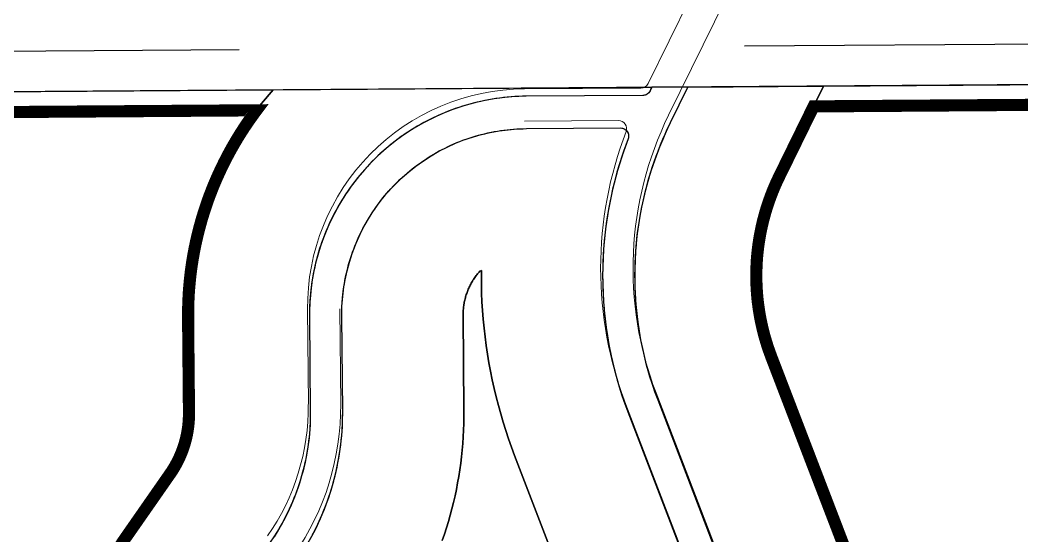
# Model space of a CAD drawing. Header units: inches. Extents: x 14633 to 228805, y -943 to 210487.
# Drawn here: x 217568.5 to 217816.3, y 207030.9 to 207158.5 of the extents above; entities that cross this region are included whole.
import ezdxf

# ---------------------------------------------------------------- set-up
doc = ezdxf.new("R2010")
doc.units = ezdxf.units.IN
doc.header["$LTSCALE"] = 10
doc.header["$MEASUREMENT"] = 0
doc.linetypes.add('CENTER', pattern=[2, 1.25, -0.25, 0.25, -0.25])
for name, color, linetype in [('1河流-岸线', 4, 'Continuous'), ('1道路中线', 7, 'CENTER'), ('1道路红线', 7, 'Continuous'), ('B-E1', 151, 'Continuous'), ('B-G12', 102, 'Continuous'), ('B-R21', 51, 'Continuous'), ('bo', 1, 'Continuous'), ('Error_Layer', 7, 'Continuous')]:
    doc.layers.add(name, color=color, linetype=linetype)

msp = doc.modelspace()

# ---------------------------------------------------------------- linework, layer by layer
at = {"layer": '1河流-岸线', "color": 8, "lineweight": 5}
for p, q in [((217723.82, 207142.75), (217752.39, 207201.01)), ((217759.58, 207197.49), (217728.89, 207134.92)), ((217722.04, 207141.63), (217693.23, 207141.43)), ((217716.52, 207133.59), (217693.29, 207133.43)), ((217639.61, 207086.94), (217639.82, 207063.45)), ((217647.82, 207063.52), (217647.61, 207087.02)), ((217725.81, 207066.26), (217744.66, 207017.09)), ((217718.34, 207063.39), (217737.19, 207014.23))]:
    msp.add_line(p, q, dxfattribs=at)
for centre, radius, start, end in [((217722.02, 207143.63), 2, 270.4016, 333.8747), ((217693.61, 207087.43), 54, 90.4016, 180.5158), ((217806.1, 207097.05), 86, 153.8747, 200.9823), ((217716.53, 207131.59), 2, 338.9134, 90.4016), ((217806.1, 207097.05), 94, 158.9134, 200.9823), ((217583.82, 207062.94), 56, 325.1059, 0.5158), ((217583.82, 207062.94), 64, 325.1059, 0.5158)]:
    msp.add_arc(centre, radius, start, end, dxfattribs=at)
at = {"layer": '1道路中线', "color": 8, "ltscale": 50}
msp.add_lwpolyline([(218372.67, 207156.38), (217372.7, 207149.36), (217133.71, 207147.68), (216842.32, 207145.63), (216472.71, 207143.04)], dxfattribs=at)
at = {"layer": '1道路红线', "color": 8}
msp.add_line((218101.1, 207144.47), (217412.74, 207139.64), dxfattribs=at)
at = {"layer": 'B-E1', "color": 8}
for points in [[(217745.15, 207015.27), (217726.29, 207064.44, -0.20849), (217729.38, 207133.1), (217733.69, 207141.89), (217724.74, 207141.83), (217724.31, 207140.93, -0.284259), (217722.52, 207139.81), (217693.72, 207139.61, 0.414798), (217640.1, 207085.13), (217640.31, 207061.63, -0.155746), (217630.24, 207029.09)], [(217636.8, 207024.51, 0.155746), (217648.31, 207061.7), (217648.1, 207085.2, -0.414798), (217693.77, 207131.61), (217717, 207131.77, -0.528849), (217718.88, 207129.05, 0.18565), (217718.82, 207061.57), (217737.68, 207012.41, 0.042572)]]:
    msp.add_lwpolyline(points, format="xyb", dxfattribs=at)
at = {"layer": 'B-G12', "color": 8}
for points in [[(218091.39, 207139.4), (217764.75, 207137.11), (217767.21, 207142.13), (218101.1, 207144.47)], [(217594.85, 207030.78), (217605.63, 207046.25), (217605.99, 207046.78), (217606.24, 207047.16), (217606.48, 207047.54), (217606.71, 207047.93), (217606.94, 207048.33), (217607.16, 207048.72), (217607.37, 207049.12), (217607.58, 207049.53), (217607.78, 207049.94), (217607.97, 207050.35), (217608.15, 207050.76), (217608.33, 207051.18), (217608.5, 207051.6), (217608.66, 207052.02), (217608.82, 207052.45), (217608.97, 207052.88), (217609.11, 207053.31), (217609.24, 207053.75), (217609.36, 207054.18), (217609.48, 207054.62), (217609.59, 207055.06), (217609.69, 207055.5), (217609.79, 207055.95), (217609.87, 207056.39), (217609.95, 207056.84), (217610.02, 207057.29), (217610.09, 207057.74), (217610.14, 207058.19), (217610.19, 207058.64), (217610.23, 207059.09), (217610.26, 207059.54), (217610.28, 207060), (217610.3, 207060.45), (217610.31, 207060.9), (217610.31, 207061.36), (217610.09, 207084.85), (217610.12, 207087.68), (217610.17, 207089.14), (217610.24, 207090.61), (217610.34, 207092.07), (217610.47, 207093.53), (217610.62, 207094.99), (217610.79, 207096.44), (217610.99, 207097.89), (217611.22, 207099.34), (217611.47, 207100.79), (217611.75, 207102.23), (217612.05, 207103.66), (217612.38, 207105.09), (217612.73, 207106.51), (217613.11, 207107.93), (217613.51, 207109.34), (217613.94, 207110.74), (217614.39, 207112.14), (217614.86, 207113.52), (217615.36, 207114.9), (217615.89, 207116.27), (217616.43, 207117.63), (217617, 207118.98), (217617.6, 207120.32), (217618.22, 207121.65), (217618.86, 207122.97), (217619.52, 207124.28), (217620.21, 207125.57), (217620.92, 207126.86), (217621.65, 207128.13), (217622.4, 207129.39), (217623.17, 207130.63), (217623.97, 207131.86), (217624.79, 207133.08), (217625.63, 207134.28), (217626.49, 207135.47), (217626.99, 207136.14), (217627.37, 207136.64), (217628.27, 207137.8), (217629.19, 207138.94), (217630.13, 207140.06), (217631.09, 207141.17), (217724.51, 207141.83), (217724.5, 207141.62), (217724.47, 207141.41), (217724.41, 207141.21), (217724.34, 207141.01), (217724.25, 207140.83), (217724.13, 207140.65), (217724, 207140.49), (217723.86, 207140.34), (217723.69, 207140.2), (217723.52, 207140.09), (217723.33, 207139.99), (217723.14, 207139.92), (217722.94, 207139.86), (217722.73, 207139.83), (217722.52, 207139.81), (217693.71, 207139.61), (217692.77, 207139.6), (217691.83, 207139.56), (217690.89, 207139.52), (217689.95, 207139.45), (217689.01, 207139.37), (217688.07, 207139.28), (217687.13, 207139.16), (217686.2, 207139.03), (217685.27, 207138.89), (217684.34, 207138.72), (217683.42, 207138.55), (217682.49, 207138.35), (217681.58, 207138.14), (217680.66, 207137.92), (217679.75, 207137.67), (217678.84, 207137.41), (217677.94, 207137.14), (217677.04, 207136.85), (217676.15, 207136.55), (217675.27, 207136.22), (217674.39, 207135.89), (217673.51, 207135.54), (217672.64, 207135.17), (217671.78, 207134.79), (217670.93, 207134.39), (217670.08, 207133.98), (217669.24, 207133.55), (217668.41, 207133.11), (217667.58, 207132.66), (217666.76, 207132.19), (217665.96, 207131.7), (217665.16, 207131.2), (217664.36, 207130.69), (217663.58, 207130.17), (217662.81, 207129.63), (217662.05, 207129.08), (217661.29, 207128.51), (217660.55, 207127.93), (217659.81, 207127.34), (217659.09, 207126.73), (217658.38, 207126.12), (217657.68, 207125.49), (217656.99, 207124.85), (217656.31, 207124.19), (217655.64, 207123.53), (217654.98, 207122.85), (217654.34, 207122.16), (217653.71, 207121.46), (217653.09, 207120.75), (217652.48, 207120.03), (217651.89, 207119.3), (217651.31, 207118.56), (217650.74, 207117.81), (217650.18, 207117.05), (217649.64, 207116.27), (217649.11, 207115.49), (217648.6, 207114.7), (217648.1, 207113.91), (217647.61, 207113.1), (217647.14, 207112.28), (217646.68, 207111.46), (217646.24, 207110.63), (217645.81, 207109.79), (217645.39, 207108.94), (217644.99, 207108.09), (217644.61, 207107.23), (217644.24, 207106.36), (217643.88, 207105.49), (217643.54, 207104.61), (217643.22, 207103.72), (217642.91, 207102.83), (217642.62, 207101.94), (217642.34, 207101.04), (217642.08, 207100.13), (217641.83, 207099.22), (217641.61, 207098.31), (217641.39, 207097.39), (217641.19, 207096.47), (217641.01, 207095.54), (217640.85, 207094.62), (217640.7, 207093.68), (217640.57, 207092.75), (217640.45, 207091.82), (217640.35, 207090.88), (217640.27, 207089.94), (217640.2, 207089), (217640.15, 207088.06), (217640.11, 207087.12), (217640.09, 207086.18), (217640.09, 207085.13), (217640.31, 207061.63), (217640.3, 207060.25), (217640.28, 207059.27), (217640.24, 207058.3), (217640.18, 207057.32), (217640.1, 207056.35), (217640.01, 207055.37), (217639.9, 207054.4), (217639.78, 207053.43), (217639.63, 207052.47), (217639.48, 207051.5), (217639.3, 207050.54), (217639.11, 207049.58), (217638.9, 207048.63), (217638.67, 207047.68), (217638.43, 207046.73), (217638.17, 207045.79), (217637.89, 207044.85), (217637.6, 207043.92), (217637.29, 207042.99), (217636.97, 207042.07), (217636.63, 207041.15), (217636.27, 207040.24), (217635.9, 207039.34), (217635.51, 207038.44), (217635.1, 207037.55), (217634.69, 207036.67), (217634.25, 207035.79), (217633.8, 207034.92), (217633.34, 207034.07), (217632.86, 207033.21), (217632.36, 207032.37), (217631.85, 207031.54), (217631.33, 207030.71)], [(217745.15, 207015.27), (217726.29, 207064.44), (217725.71, 207066), (217725.21, 207067.41), (217724.74, 207068.84), (217724.29, 207070.27), (217723.87, 207071.71), (217723.47, 207073.16), (217723.1, 207074.61), (217722.75, 207076.07), (217722.43, 207077.54), (217722.13, 207079.01), (217721.86, 207080.49), (217721.62, 207081.97), (217721.4, 207083.45), (217721.21, 207084.94), (217721.04, 207086.43), (217720.9, 207087.93), (217720.78, 207089.42), (217720.7, 207090.92), (217720.63, 207092.42), (217720.6, 207093.92), (217720.59, 207095.42), (217720.6, 207096.92), (217720.65, 207098.42), (217720.72, 207099.92), (217720.81, 207101.42), (217720.93, 207102.92), (217721.08, 207104.41), (217721.25, 207105.9), (217721.45, 207107.39), (217721.68, 207108.87), (217721.93, 207110.35), (217722.2, 207111.83), (217722.51, 207113.3), (217722.83, 207114.76), (217723.19, 207116.22), (217723.57, 207117.68), (217723.97, 207119.12), (217724.4, 207120.56), (217724.85, 207121.99), (217725.33, 207123.41), (217725.84, 207124.83), (217726.37, 207126.23), (217726.92, 207127.63), (217727.5, 207129.01), (217728.1, 207130.39), (217728.72, 207131.75), (217729.37, 207133.1), (217733.68, 207141.89), (217767.21, 207142.13), (217764.75, 207137.11), (217756.31, 207119.89), (217755.89, 207119.01), (217755.48, 207118.13), (217755.09, 207117.23), (217754.71, 207116.33), (217754.35, 207115.42), (217754.01, 207114.5), (217753.68, 207113.58), (217753.37, 207112.66), (217753.07, 207111.73), (217752.79, 207110.79), (217752.53, 207109.85), (217752.28, 207108.9), (217752.05, 207107.95), (217751.84, 207107), (217751.64, 207106.04), (217751.46, 207105.08), (217751.3, 207104.12), (217751.15, 207103.15), (217751.02, 207102.18), (217750.91, 207101.21), (217750.81, 207100.24), (217750.73, 207099.26), (217750.67, 207098.29), (217750.63, 207097.31), (217750.6, 207096.34), (217750.59, 207095.36), (217750.59, 207094.38), (217750.62, 207093.4), (217750.66, 207092.43), (217750.72, 207091.45), (217750.79, 207090.48), (217750.88, 207089.5), (217750.99, 207088.53), (217751.12, 207087.56), (217751.26, 207086.6), (217751.42, 207085.63), (217751.59, 207084.67), (217751.79, 207083.71), (217752, 207082.76), (217752.22, 207081.81), (217752.46, 207080.86), (217752.72, 207079.92), (217753, 207078.98), (217753.29, 207078.05), (217753.6, 207077.12), (217753.92, 207076.2), (217754.3, 207075.18), (217773.16, 207026.02)], [(217412.74, 207139.64), (217631.09, 207141.17), (217630.13, 207140.06), (217629.19, 207138.94), (217628.27, 207137.8), (217627.37, 207136.64), (217626.99, 207136.14), (217421.92, 207134.7)], [(217640.34, 207030.2), (217640.87, 207031.18), (217641.39, 207032.17), (217641.88, 207033.17), (217642.36, 207034.18), (217642.82, 207035.2), (217643.27, 207036.23), (217643.69, 207037.26), (217644.1, 207038.3), (217644.49, 207039.35), (217644.86, 207040.4), (217645.21, 207041.46), (217645.55, 207042.53), (217645.86, 207043.6), (217646.16, 207044.67), (217646.44, 207045.76), (217646.69, 207046.84), (217646.93, 207047.93), (217647.15, 207049.03), (217647.36, 207050.13), (217647.54, 207051.23), (217647.7, 207052.33), (217647.85, 207053.44), (217647.97, 207054.55), (217648.07, 207055.66), (217648.16, 207056.78), (217648.23, 207057.89), (217648.27, 207059.01), (217648.3, 207060.13), (217648.31, 207061.7), (217648.09, 207085.2), (217648.09, 207086.09), (217648.11, 207086.89), (217648.14, 207087.7), (217648.18, 207088.5), (217648.24, 207089.3), (217648.31, 207090.1), (217648.4, 207090.9), (217648.5, 207091.69), (217648.61, 207092.49), (217648.74, 207093.28), (217648.88, 207094.07), (217649.03, 207094.86), (217649.2, 207095.65), (217649.38, 207096.43), (217649.58, 207097.21), (217649.79, 207097.98), (217650.01, 207098.75), (217650.24, 207099.52), (217650.49, 207100.28), (217650.76, 207101.04), (217651.03, 207101.8), (217651.32, 207102.54), (217651.62, 207103.29), (217651.94, 207104.03), (217652.27, 207104.76), (217652.61, 207105.49), (217652.96, 207106.21), (217653.33, 207106.92), (217653.7, 207107.63), (217654.09, 207108.33), (217654.5, 207109.03), (217654.91, 207109.71), (217655.34, 207110.39), (217655.78, 207111.07), (217656.23, 207111.73), (217656.69, 207112.39), (217657.16, 207113.04), (217657.65, 207113.68), (217658.14, 207114.31), (217658.65, 207114.93), (217659.16, 207115.55), (217659.69, 207116.15), (217660.23, 207116.75), (217660.78, 207117.33), (217661.34, 207117.91), (217661.91, 207118.48), (217662.48, 207119.03), (217663.07, 207119.58), (217663.67, 207120.12), (217664.28, 207120.64), (217664.89, 207121.16), (217665.52, 207121.66), (217666.15, 207122.15), (217666.79, 207122.64), (217667.44, 207123.11), (217668.1, 207123.57), (217668.77, 207124.01), (217669.44, 207124.45), (217670.12, 207124.87), (217670.81, 207125.29), (217671.51, 207125.69), (217672.21, 207126.08), (217672.92, 207126.45), (217673.64, 207126.81), (217674.36, 207127.16), (217675.09, 207127.5), (217675.82, 207127.83), (217676.56, 207128.14), (217677.31, 207128.44), (217678.06, 207128.73), (217678.81, 207129), (217679.57, 207129.26), (217680.33, 207129.51), (217681.1, 207129.74), (217681.87, 207129.96), (217682.65, 207130.17), (217683.43, 207130.36), (217684.21, 207130.54), (217685, 207130.7), (217685.79, 207130.86), (217686.58, 207130.99), (217687.37, 207131.12), (217688.17, 207131.23), (217688.96, 207131.33), (217689.76, 207131.41), (217690.56, 207131.48), (217691.36, 207131.53), (217692.16, 207131.57), (217692.97, 207131.6), (217693.77, 207131.61), (217717, 207131.77), (217717.33, 207131.75), (217717.54, 207131.71), (217717.74, 207131.64), (217717.93, 207131.55), (217718.11, 207131.45), (217718.28, 207131.33), (217718.43, 207131.19), (217718.57, 207131.03), (217718.69, 207130.86), (217718.8, 207130.68), (217718.88, 207130.49), (217718.95, 207130.29), (217718.99, 207130.08), (217719.01, 207129.88), (217719.01, 207129.67), (217718.99, 207129.46), (217718.95, 207129.25), (217718.88, 207129.05), (217718.3, 207127.52), (217717.75, 207125.97), (217717.23, 207124.42), (217716.74, 207122.85), (217716.27, 207121.28), (217715.83, 207119.7), (217715.41, 207118.11), (217715.03, 207116.52), (217714.67, 207114.92), (217714.34, 207113.31), (217714.04, 207111.7), (217713.77, 207110.08), (217713.52, 207108.46), (217713.31, 207106.83), (217713.12, 207105.2), (217712.96, 207103.57), (217712.83, 207101.93), (217712.72, 207100.3), (217712.65, 207098.66), (217712.6, 207097.02), (217712.59, 207095.38), (217712.6, 207093.74), (217712.64, 207092.1), (217712.71, 207090.46), (217712.81, 207088.82), (217712.93, 207087.18), (217713.09, 207085.55), (217713.27, 207083.92), (217713.48, 207082.29), (217713.72, 207080.67), (217713.99, 207079.05), (217714.29, 207077.44), (217714.61, 207075.83), (217714.97, 207074.23), (217715.35, 207072.63), (217715.75, 207071.04), (217716.19, 207069.46), (217716.65, 207067.89), (217717.14, 207066.32), (217717.66, 207064.77), (217718.21, 207063.22), (217718.82, 207061.58), (217737.68, 207012.41)], [(217702.75, 207019.7), (217690.81, 207050.83), (217690.05, 207052.86), (217689.33, 207054.9), (217688.65, 207056.95), (217688, 207059.02), (217687.38, 207061.09), (217686.8, 207063.18), (217686.26, 207065.27), (217685.76, 207067.38), (217685.29, 207069.49), (217684.86, 207071.61), (217684.46, 207073.74), (217684.11, 207075.88), (217683.79, 207078.02), (217683.51, 207080.16), (217683.26, 207082.31), (217683.06, 207084.47), (217682.89, 207086.62), (217682.76, 207088.78), (217682.66, 207090.95), (217682.61, 207093.11), (217682.6, 207096.54), (217682.22, 207096.33), (217682.03, 207096.13), (217681.85, 207095.91), (217681.67, 207095.7), (217681.5, 207095.48), (217681.33, 207095.26), (217681.16, 207095.03), (217681, 207094.81), (217680.84, 207094.58), (217680.68, 207094.34), (217680.53, 207094.11), (217680.39, 207093.87), (217680.25, 207093.63), (217680.11, 207093.39), (217679.97, 207093.14), (217679.84, 207092.89), (217679.72, 207092.65), (217679.6, 207092.39), (217679.48, 207092.14), (217679.37, 207091.88), (217679.26, 207091.63), (217679.16, 207091.37), (217679.06, 207091.1), (217678.97, 207090.84), (217678.88, 207090.58), (217678.8, 207090.31), (217678.72, 207090.04), (217678.64, 207089.77), (217678.57, 207089.5), (217678.51, 207089.23), (217678.45, 207088.96), (217678.39, 207088.69), (217678.34, 207088.41), (217678.29, 207088.14), (217678.25, 207087.86), (217678.21, 207087.58), (217678.18, 207087.31), (217678.15, 207087.03), (217678.13, 207086.75), (217678.11, 207086.47), (217678.1, 207086.19), (217678.09, 207085.91), (217678.09, 207085.47), (217678.3, 207061.97), (217678.3, 207060.33), (217678.28, 207058.69), (217678.22, 207057.05), (217678.13, 207055.41), (217678.02, 207053.78), (217677.88, 207052.14), (217677.71, 207050.51), (217677.51, 207048.88), (217677.28, 207047.26), (217677.02, 207045.64), (217676.74, 207044.02), (217676.43, 207042.41), (217676.09, 207040.8), (217675.72, 207039.21), (217675.32, 207037.61), (217674.9, 207036.03), (217674.44, 207034.45), (217673.97, 207032.88), (217673.46, 207031.32), (217672.93, 207029.77)], [(217672.93, 207029.77), (217673.46, 207031.32), (217673.97, 207032.88), (217674.44, 207034.45), (217674.9, 207036.03), (217675.32, 207037.61), (217675.72, 207039.21), (217676.09, 207040.8), (217676.43, 207042.41), (217676.74, 207044.02), (217677.02, 207045.64), (217677.28, 207047.26), (217677.51, 207048.88), (217677.71, 207050.51), (217677.88, 207052.14), (217678.02, 207053.78), (217678.13, 207055.41), (217678.22, 207057.05), (217678.28, 207058.69), (217678.3, 207060.33), (217678.3, 207061.97), (217678.09, 207085.47), (217678.09, 207085.91), (217678.1, 207086.19), (217678.11, 207086.47), (217678.13, 207086.75), (217678.15, 207087.03), (217678.18, 207087.31), (217678.21, 207087.58), (217678.25, 207087.86), (217678.29, 207088.14), (217678.34, 207088.41), (217678.39, 207088.69), (217678.45, 207088.96), (217678.51, 207089.23), (217678.57, 207089.5), (217678.64, 207089.77), (217678.72, 207090.04), (217678.8, 207090.31), (217678.88, 207090.58), (217678.97, 207090.84), (217679.06, 207091.1), (217679.16, 207091.37), (217679.26, 207091.63), (217679.37, 207091.88), (217679.48, 207092.14), (217679.6, 207092.39), (217679.72, 207092.65), (217679.84, 207092.89), (217679.97, 207093.14), (217680.11, 207093.39), (217680.25, 207093.63), (217680.39, 207093.87), (217680.53, 207094.11), (217680.68, 207094.34), (217680.84, 207094.58), (217681, 207094.81), (217681.16, 207095.03), (217681.33, 207095.26), (217681.5, 207095.48), (217681.67, 207095.7), (217681.85, 207095.91), (217682.03, 207096.13), (217682.22, 207096.33), (217682.6, 207096.54), (217682.61, 207093.11), (217682.66, 207090.95), (217682.76, 207088.78), (217682.89, 207086.62), (217683.06, 207084.47), (217683.26, 207082.31), (217683.51, 207080.16), (217683.79, 207078.02), (217684.11, 207075.88), (217684.46, 207073.74), (217684.86, 207071.61), (217685.29, 207069.49), (217685.76, 207067.38), (217686.26, 207065.27), (217686.8, 207063.18), (217687.38, 207061.09), (217688, 207059.02), (217688.65, 207056.95), (217689.33, 207054.9), (217690.05, 207052.86), (217690.81, 207050.83), (217702.75, 207019.7)]]:
    msp.add_lwpolyline(points, dxfattribs=at)
at = {"layer": 'B-R21', "color": 8}
for points in [[(217773.16, 207026.02), (217754.3, 207075.18), (217753.92, 207076.2), (217753.6, 207077.12), (217753.29, 207078.05), (217753, 207078.98), (217752.72, 207079.92), (217752.46, 207080.86), (217752.22, 207081.81), (217752, 207082.76), (217751.79, 207083.71), (217751.59, 207084.67), (217751.42, 207085.63), (217751.26, 207086.6), (217751.12, 207087.56), (217750.99, 207088.53), (217750.88, 207089.5), (217750.79, 207090.48), (217750.72, 207091.45), (217750.66, 207092.43), (217750.62, 207093.4), (217750.59, 207094.38), (217750.59, 207095.36), (217750.6, 207096.34), (217750.63, 207097.31), (217750.67, 207098.29), (217750.73, 207099.26), (217750.81, 207100.24), (217750.91, 207101.21), (217751.02, 207102.18), (217751.15, 207103.15), (217751.3, 207104.12), (217751.46, 207105.08), (217751.64, 207106.04), (217751.84, 207107), (217752.05, 207107.95), (217752.28, 207108.9), (217752.53, 207109.85), (217752.79, 207110.79), (217753.07, 207111.73), (217753.37, 207112.66), (217753.68, 207113.58), (217754.01, 207114.5), (217754.35, 207115.42), (217754.71, 207116.33), (217755.09, 207117.23), (217755.48, 207118.13), (217755.89, 207119.01), (217756.31, 207119.89), (217764.75, 207137.11), (218091.39, 207139.4)], [(217421.92, 207134.7), (217626.99, 207136.14), (217626.49, 207135.47), (217625.63, 207134.28), (217624.79, 207133.08), (217623.97, 207131.86), (217623.17, 207130.63), (217622.4, 207129.39), (217621.65, 207128.13), (217620.92, 207126.86), (217620.21, 207125.57), (217619.52, 207124.28), (217618.86, 207122.97), (217618.22, 207121.65), (217617.6, 207120.32), (217617, 207118.98), (217616.43, 207117.63), (217615.89, 207116.27), (217615.36, 207114.9), (217614.86, 207113.52), (217614.39, 207112.14), (217613.94, 207110.74), (217613.51, 207109.34), (217613.11, 207107.93), (217612.73, 207106.51), (217612.38, 207105.09), (217612.05, 207103.66), (217611.75, 207102.23), (217611.47, 207100.79), (217611.22, 207099.34), (217610.99, 207097.89), (217610.79, 207096.44), (217610.62, 207094.99), (217610.47, 207093.53), (217610.34, 207092.07), (217610.24, 207090.61), (217610.17, 207089.14), (217610.12, 207087.68), (217610.09, 207084.85), (217610.31, 207061.36), (217610.31, 207060.9), (217610.3, 207060.45), (217610.28, 207060), (217610.26, 207059.54), (217610.23, 207059.09), (217610.19, 207058.64), (217610.14, 207058.19), (217610.09, 207057.74), (217610.02, 207057.29), (217609.95, 207056.84), (217609.87, 207056.39), (217609.79, 207055.95), (217609.69, 207055.5), (217609.59, 207055.06), (217609.48, 207054.62), (217609.36, 207054.18), (217609.24, 207053.75), (217609.11, 207053.31), (217608.97, 207052.88), (217608.82, 207052.45), (217608.66, 207052.02), (217608.5, 207051.6), (217608.33, 207051.18), (217608.15, 207050.76), (217607.97, 207050.35), (217607.78, 207049.94), (217607.58, 207049.53), (217607.37, 207049.12), (217607.16, 207048.72), (217606.94, 207048.33), (217606.71, 207047.93), (217606.48, 207047.54), (217606.24, 207047.16), (217605.99, 207046.78), (217605.63, 207046.25), (217594.85, 207030.78)]]:
    msp.add_lwpolyline(points, dxfattribs=at)
at = {"layer": 'bo', "color": 8, "const_width": 3, "flags": 128}
for points in [[(217773.16, 207026.02), (217754.3, 207075.18), (217754.3, 207075.18), (217753.92, 207076.2), (217753.92, 207076.2), (217753.6, 207077.12), (217753.6, 207077.12), (217753.29, 207078.05), (217753.29, 207078.05), (217753, 207078.98), (217753, 207078.98), (217752.72, 207079.92), (217752.72, 207079.92), (217752.46, 207080.86), (217752.46, 207080.86), (217752.22, 207081.81), (217752.22, 207081.81), (217752, 207082.76), (217752, 207082.76), (217751.79, 207083.71), (217751.79, 207083.71), (217751.59, 207084.67), (217751.59, 207084.67), (217751.42, 207085.63), (217751.42, 207085.63), (217751.26, 207086.6), (217751.26, 207086.6), (217751.12, 207087.56), (217751.12, 207087.56), (217750.99, 207088.53), (217750.99, 207088.53), (217750.88, 207089.5), (217750.88, 207089.5), (217750.79, 207090.48), (217750.79, 207090.48), (217750.72, 207091.45), (217750.72, 207091.45), (217750.66, 207092.43), (217750.66, 207092.43), (217750.62, 207093.4), (217750.62, 207093.4), (217750.59, 207094.38), (217750.59, 207094.38), (217750.59, 207095.36), (217750.59, 207095.36), (217750.6, 207096.34), (217750.6, 207096.34), (217750.63, 207097.31), (217750.63, 207097.31), (217750.67, 207098.29), (217750.67, 207098.29), (217750.73, 207099.26), (217750.73, 207099.26), (217750.81, 207100.24), (217750.81, 207100.24), (217750.91, 207101.21), (217750.91, 207101.21), (217751.02, 207102.18), (217751.02, 207102.18), (217751.15, 207103.15), (217751.15, 207103.15), (217751.3, 207104.12), (217751.3, 207104.12), (217751.46, 207105.08), (217751.46, 207105.08), (217751.64, 207106.04), (217751.64, 207106.04), (217751.84, 207107), (217751.84, 207107), (217752.05, 207107.95), (217752.05, 207107.95), (217752.28, 207108.9), (217752.28, 207108.9), (217752.53, 207109.85), (217752.53, 207109.85), (217752.79, 207110.79), (217752.79, 207110.79), (217753.07, 207111.73), (217753.07, 207111.73), (217753.37, 207112.66), (217753.37, 207112.66), (217753.68, 207113.58), (217753.68, 207113.58), (217754.01, 207114.5), (217754.01, 207114.5), (217754.35, 207115.42), (217754.35, 207115.42), (217754.71, 207116.33), (217754.71, 207116.33), (217755.09, 207117.23), (217755.09, 207117.23), (217755.48, 207118.13), (217755.48, 207118.13), (217755.89, 207119.01), (217755.89, 207119.01), (217756.31, 207119.89), (217756.31, 207119.89), (217764.75, 207137.11), (217764.75, 207137.11), (218091.39, 207139.4)], [(217421.92, 207134.7), (217626.99, 207136.14), (217626.99, 207136.14), (217626.49, 207135.47), (217626.49, 207135.47), (217625.63, 207134.28), (217625.63, 207134.28), (217624.79, 207133.08), (217624.79, 207133.08), (217623.97, 207131.86), (217623.97, 207131.86), (217623.17, 207130.63), (217623.17, 207130.63), (217622.4, 207129.39), (217622.4, 207129.39), (217621.65, 207128.13), (217621.65, 207128.13), (217620.92, 207126.86), (217620.92, 207126.86), (217620.21, 207125.57), (217620.21, 207125.57), (217619.52, 207124.28), (217619.52, 207124.28), (217618.86, 207122.97), (217618.86, 207122.97), (217618.22, 207121.65), (217618.22, 207121.65), (217617.6, 207120.32), (217617.6, 207120.32), (217617, 207118.98), (217617, 207118.98), (217616.43, 207117.63), (217616.43, 207117.63), (217615.89, 207116.27), (217615.89, 207116.27), (217615.36, 207114.9), (217615.36, 207114.9), (217614.86, 207113.52), (217614.86, 207113.52), (217614.39, 207112.14), (217614.39, 207112.14), (217613.94, 207110.74), (217613.94, 207110.74), (217613.51, 207109.34), (217613.51, 207109.34), (217613.11, 207107.93), (217613.11, 207107.93), (217612.73, 207106.51), (217612.73, 207106.51), (217612.38, 207105.09), (217612.38, 207105.09), (217612.05, 207103.66), (217612.05, 207103.66), (217611.75, 207102.23), (217611.75, 207102.23), (217611.47, 207100.79), (217611.47, 207100.79), (217611.22, 207099.34), (217611.22, 207099.34), (217610.99, 207097.89), (217610.99, 207097.89), (217610.79, 207096.44), (217610.79, 207096.44), (217610.62, 207094.99), (217610.62, 207094.99), (217610.47, 207093.53), (217610.47, 207093.53), (217610.34, 207092.07), (217610.34, 207092.07), (217610.24, 207090.61), (217610.24, 207090.61), (217610.17, 207089.14), (217610.17, 207089.14), (217610.12, 207087.68), (217610.12, 207087.68), (217610.09, 207084.85), (217610.09, 207084.85), (217610.31, 207061.36), (217610.31, 207061.36), (217610.31, 207060.9), (217610.31, 207060.9), (217610.3, 207060.45), (217610.3, 207060.45), (217610.28, 207060), (217610.28, 207060), (217610.26, 207059.54), (217610.26, 207059.54), (217610.23, 207059.09), (217610.23, 207059.09), (217610.19, 207058.64), (217610.19, 207058.64), (217610.14, 207058.19), (217610.14, 207058.19), (217610.09, 207057.74), (217610.09, 207057.74), (217610.02, 207057.29), (217610.02, 207057.29), (217609.95, 207056.84), (217609.95, 207056.84), (217609.87, 207056.39), (217609.87, 207056.39), (217609.79, 207055.95), (217609.79, 207055.95), (217609.69, 207055.5), (217609.69, 207055.5), (217609.59, 207055.06), (217609.59, 207055.06), (217609.48, 207054.62), (217609.48, 207054.62), (217609.36, 207054.18), (217609.36, 207054.18), (217609.24, 207053.75), (217609.24, 207053.75), (217609.11, 207053.31), (217609.11, 207053.31), (217608.97, 207052.88), (217608.97, 207052.88), (217608.82, 207052.45), (217608.82, 207052.45), (217608.66, 207052.02), (217608.66, 207052.02), (217608.5, 207051.6), (217608.5, 207051.6), (217608.33, 207051.18), (217608.33, 207051.18), (217608.15, 207050.76), (217608.15, 207050.76), (217607.97, 207050.35), (217607.97, 207050.35), (217607.78, 207049.94), (217607.78, 207049.94), (217607.58, 207049.53), (217607.58, 207049.53), (217607.37, 207049.12), (217607.37, 207049.12), (217607.16, 207048.72), (217607.16, 207048.72), (217606.94, 207048.33), (217606.94, 207048.33), (217606.71, 207047.93), (217606.71, 207047.93), (217606.48, 207047.54), (217606.48, 207047.54), (217606.24, 207047.16), (217606.24, 207047.16), (217605.99, 207046.78), (217605.99, 207046.78), (217605.63, 207046.25), (217605.63, 207046.25), (217594.85, 207030.78), (217594.85, 207030.78), (217593.92, 207029.43), (217593.92, 207029.43), (217593.02, 207028.06)]]:
    msp.add_lwpolyline(points, dxfattribs=at)
at = {"layer": 'Error_Layer', "color": 8}
for points in [[(218091.39, 207139.4), (217764.75, 207137.11), (217767.21, 207142.13), (218101.1, 207144.47)], [(217594.85, 207030.78), (217605.63, 207046.25), (217605.99, 207046.78), (217606.24, 207047.16), (217606.48, 207047.54), (217606.71, 207047.93), (217606.94, 207048.33), (217607.16, 207048.72), (217607.37, 207049.12), (217607.58, 207049.53), (217607.78, 207049.94), (217607.97, 207050.35), (217608.15, 207050.76), (217608.33, 207051.18), (217608.5, 207051.6), (217608.66, 207052.02), (217608.82, 207052.45), (217608.97, 207052.88), (217609.11, 207053.31), (217609.24, 207053.75), (217609.36, 207054.18), (217609.48, 207054.62), (217609.59, 207055.06), (217609.69, 207055.5), (217609.79, 207055.95), (217609.87, 207056.39), (217609.95, 207056.84), (217610.02, 207057.29), (217610.09, 207057.74), (217610.14, 207058.19), (217610.19, 207058.64), (217610.23, 207059.09), (217610.26, 207059.54), (217610.28, 207060), (217610.3, 207060.45), (217610.31, 207060.9), (217610.31, 207061.36), (217610.09, 207084.85), (217610.12, 207087.68), (217610.17, 207089.14), (217610.24, 207090.61), (217610.34, 207092.07), (217610.47, 207093.53), (217610.62, 207094.99), (217610.79, 207096.44), (217610.99, 207097.89), (217611.22, 207099.34), (217611.47, 207100.79), (217611.75, 207102.23), (217612.05, 207103.66), (217612.38, 207105.09), (217612.73, 207106.51), (217613.11, 207107.93), (217613.51, 207109.34), (217613.94, 207110.74), (217614.39, 207112.14), (217614.86, 207113.52), (217615.36, 207114.9), (217615.89, 207116.27), (217616.43, 207117.63), (217617, 207118.98), (217617.6, 207120.32), (217618.22, 207121.65), (217618.86, 207122.97), (217619.52, 207124.28), (217620.21, 207125.57), (217620.92, 207126.86), (217621.65, 207128.13), (217622.4, 207129.39), (217623.17, 207130.63), (217623.97, 207131.86), (217624.79, 207133.08), (217625.63, 207134.28), (217626.49, 207135.47), (217626.99, 207136.14), (217627.37, 207136.64), (217628.27, 207137.8), (217629.19, 207138.94), (217630.13, 207140.06), (217631.09, 207141.17), (217724.51, 207141.83), (217724.5, 207141.62), (217724.47, 207141.41), (217724.41, 207141.21), (217724.34, 207141.01), (217724.25, 207140.83), (217724.13, 207140.65), (217724, 207140.49), (217723.86, 207140.34), (217723.69, 207140.2), (217723.52, 207140.09), (217723.33, 207139.99), (217723.14, 207139.92), (217722.94, 207139.86), (217722.73, 207139.83), (217722.52, 207139.81), (217693.71, 207139.61), (217692.77, 207139.6), (217691.83, 207139.56), (217690.89, 207139.52), (217689.95, 207139.45), (217689.01, 207139.37), (217688.07, 207139.28), (217687.13, 207139.16), (217686.2, 207139.03), (217685.27, 207138.89), (217684.34, 207138.72), (217683.42, 207138.55), (217682.49, 207138.35), (217681.58, 207138.14), (217680.66, 207137.92), (217679.75, 207137.67), (217678.84, 207137.41), (217677.94, 207137.14), (217677.04, 207136.85), (217676.15, 207136.55), (217675.27, 207136.22), (217674.39, 207135.89), (217673.51, 207135.54), (217672.64, 207135.17), (217671.78, 207134.79), (217670.93, 207134.39), (217670.08, 207133.98), (217669.24, 207133.55), (217668.41, 207133.11), (217667.58, 207132.66), (217666.76, 207132.19), (217665.96, 207131.7), (217665.16, 207131.2), (217664.36, 207130.69), (217663.58, 207130.17), (217662.81, 207129.63), (217662.05, 207129.08), (217661.29, 207128.51), (217660.55, 207127.93), (217659.81, 207127.34), (217659.09, 207126.73), (217658.38, 207126.12), (217657.68, 207125.49), (217656.99, 207124.85), (217656.31, 207124.19), (217655.64, 207123.53), (217654.98, 207122.85), (217654.34, 207122.16), (217653.71, 207121.46), (217653.09, 207120.75), (217652.48, 207120.03), (217651.89, 207119.3), (217651.31, 207118.56), (217650.74, 207117.81), (217650.18, 207117.05), (217649.64, 207116.27), (217649.11, 207115.49), (217648.6, 207114.7), (217648.1, 207113.91), (217647.61, 207113.1), (217647.14, 207112.28), (217646.68, 207111.46), (217646.24, 207110.63), (217645.81, 207109.79), (217645.39, 207108.94), (217644.99, 207108.09), (217644.61, 207107.23), (217644.24, 207106.36), (217643.88, 207105.49), (217643.54, 207104.61), (217643.22, 207103.72), (217642.91, 207102.83), (217642.62, 207101.94), (217642.34, 207101.04), (217642.08, 207100.13), (217641.83, 207099.22), (217641.61, 207098.31), (217641.39, 207097.39), (217641.19, 207096.47), (217641.01, 207095.54), (217640.85, 207094.62), (217640.7, 207093.68), (217640.57, 207092.75), (217640.45, 207091.82), (217640.35, 207090.88), (217640.27, 207089.94), (217640.2, 207089), (217640.15, 207088.06), (217640.11, 207087.12), (217640.09, 207086.18), (217640.09, 207085.13), (217640.31, 207061.63), (217640.3, 207060.25), (217640.28, 207059.27), (217640.24, 207058.3), (217640.18, 207057.32), (217640.1, 207056.35), (217640.01, 207055.37), (217639.9, 207054.4), (217639.78, 207053.43), (217639.63, 207052.47), (217639.48, 207051.5), (217639.3, 207050.54), (217639.11, 207049.58), (217638.9, 207048.63), (217638.67, 207047.68), (217638.43, 207046.73), (217638.17, 207045.79), (217637.89, 207044.85), (217637.6, 207043.92), (217637.29, 207042.99), (217636.97, 207042.07), (217636.63, 207041.15), (217636.27, 207040.24), (217635.9, 207039.34), (217635.51, 207038.44), (217635.1, 207037.55), (217634.69, 207036.67), (217634.25, 207035.79), (217633.8, 207034.92), (217633.34, 207034.07), (217632.86, 207033.21), (217632.36, 207032.37), (217631.85, 207031.54), (217631.33, 207030.71)], [(217745.15, 207015.27), (217726.29, 207064.44), (217725.71, 207066), (217725.21, 207067.41), (217724.74, 207068.84), (217724.29, 207070.27), (217723.87, 207071.71), (217723.47, 207073.16), (217723.1, 207074.61), (217722.75, 207076.07), (217722.43, 207077.54), (217722.13, 207079.01), (217721.86, 207080.49), (217721.62, 207081.97), (217721.4, 207083.45), (217721.21, 207084.94), (217721.04, 207086.43), (217720.9, 207087.93), (217720.78, 207089.42), (217720.7, 207090.92), (217720.63, 207092.42), (217720.6, 207093.92), (217720.59, 207095.42), (217720.6, 207096.92), (217720.65, 207098.42), (217720.72, 207099.92), (217720.81, 207101.42), (217720.93, 207102.92), (217721.08, 207104.41), (217721.25, 207105.9), (217721.45, 207107.39), (217721.68, 207108.87), (217721.93, 207110.35), (217722.2, 207111.83), (217722.51, 207113.3), (217722.83, 207114.76), (217723.19, 207116.22), (217723.57, 207117.68), (217723.97, 207119.12), (217724.4, 207120.56), (217724.85, 207121.99), (217725.33, 207123.41), (217725.84, 207124.83), (217726.37, 207126.23), (217726.92, 207127.63), (217727.5, 207129.01), (217728.1, 207130.39), (217728.72, 207131.75), (217729.37, 207133.1), (217733.68, 207141.89), (217767.21, 207142.13), (217764.75, 207137.11), (217756.31, 207119.89), (217755.89, 207119.01), (217755.48, 207118.13), (217755.09, 207117.23), (217754.71, 207116.33), (217754.35, 207115.42), (217754.01, 207114.5), (217753.68, 207113.58), (217753.37, 207112.66), (217753.07, 207111.73), (217752.79, 207110.79), (217752.53, 207109.85), (217752.28, 207108.9), (217752.05, 207107.95), (217751.84, 207107), (217751.64, 207106.04), (217751.46, 207105.08), (217751.3, 207104.12), (217751.15, 207103.15), (217751.02, 207102.18), (217750.91, 207101.21), (217750.81, 207100.24), (217750.73, 207099.26), (217750.67, 207098.29), (217750.63, 207097.31), (217750.6, 207096.34), (217750.59, 207095.36), (217750.59, 207094.38), (217750.62, 207093.4), (217750.66, 207092.43), (217750.72, 207091.45), (217750.79, 207090.48), (217750.88, 207089.5), (217750.99, 207088.53), (217751.12, 207087.56), (217751.26, 207086.6), (217751.42, 207085.63), (217751.59, 207084.67), (217751.79, 207083.71), (217752, 207082.76), (217752.22, 207081.81), (217752.46, 207080.86), (217752.72, 207079.92), (217753, 207078.98), (217753.29, 207078.05), (217753.6, 207077.12), (217753.92, 207076.2), (217754.3, 207075.18), (217773.16, 207026.02)], [(217412.74, 207139.64), (217631.09, 207141.17), (217630.13, 207140.06), (217629.19, 207138.94), (217628.27, 207137.8), (217627.37, 207136.64), (217626.99, 207136.14), (217421.92, 207134.7)], [(217773.16, 207026.02), (217754.3, 207075.18), (217753.92, 207076.2), (217753.6, 207077.12), (217753.29, 207078.05), (217753, 207078.98), (217752.72, 207079.92), (217752.46, 207080.86), (217752.22, 207081.81), (217752, 207082.76), (217751.79, 207083.71), (217751.59, 207084.67), (217751.42, 207085.63), (217751.26, 207086.6), (217751.12, 207087.56), (217750.99, 207088.53), (217750.88, 207089.5), (217750.79, 207090.48), (217750.72, 207091.45), (217750.66, 207092.43), (217750.62, 207093.4), (217750.59, 207094.38), (217750.59, 207095.36), (217750.6, 207096.34), (217750.63, 207097.31), (217750.67, 207098.29), (217750.73, 207099.26), (217750.81, 207100.24), (217750.91, 207101.21), (217751.02, 207102.18), (217751.15, 207103.15), (217751.3, 207104.12), (217751.46, 207105.08), (217751.64, 207106.04), (217751.84, 207107), (217752.05, 207107.95), (217752.28, 207108.9), (217752.53, 207109.85), (217752.79, 207110.79), (217753.07, 207111.73), (217753.37, 207112.66), (217753.68, 207113.58), (217754.01, 207114.5), (217754.35, 207115.42), (217754.71, 207116.33), (217755.09, 207117.23), (217755.48, 207118.13), (217755.89, 207119.01), (217756.31, 207119.89), (217764.75, 207137.11), (218091.39, 207139.4)], [(217421.92, 207134.7), (217626.99, 207136.14), (217626.49, 207135.47), (217625.63, 207134.28), (217624.79, 207133.08), (217623.97, 207131.86), (217623.17, 207130.63), (217622.4, 207129.39), (217621.65, 207128.13), (217620.92, 207126.86), (217620.21, 207125.57), (217619.52, 207124.28), (217618.86, 207122.97), (217618.22, 207121.65), (217617.6, 207120.32), (217617, 207118.98), (217616.43, 207117.63), (217615.89, 207116.27), (217615.36, 207114.9), (217614.86, 207113.52), (217614.39, 207112.14), (217613.94, 207110.74), (217613.51, 207109.34), (217613.11, 207107.93), (217612.73, 207106.51), (217612.38, 207105.09), (217612.05, 207103.66), (217611.75, 207102.23), (217611.47, 207100.79), (217611.22, 207099.34), (217610.99, 207097.89), (217610.79, 207096.44), (217610.62, 207094.99), (217610.47, 207093.53), (217610.34, 207092.07), (217610.24, 207090.61), (217610.17, 207089.14), (217610.12, 207087.68), (217610.09, 207084.85), (217610.31, 207061.36), (217610.31, 207060.9), (217610.3, 207060.45), (217610.28, 207060), (217610.26, 207059.54), (217610.23, 207059.09), (217610.19, 207058.64), (217610.14, 207058.19), (217610.09, 207057.74), (217610.02, 207057.29), (217609.95, 207056.84), (217609.87, 207056.39), (217609.79, 207055.95), (217609.69, 207055.5), (217609.59, 207055.06), (217609.48, 207054.62), (217609.36, 207054.18), (217609.24, 207053.75), (217609.11, 207053.31), (217608.97, 207052.88), (217608.82, 207052.45), (217608.66, 207052.02), (217608.5, 207051.6), (217608.33, 207051.18), (217608.15, 207050.76), (217607.97, 207050.35), (217607.78, 207049.94), (217607.58, 207049.53), (217607.37, 207049.12), (217607.16, 207048.72), (217606.94, 207048.33), (217606.71, 207047.93), (217606.48, 207047.54), (217606.24, 207047.16), (217605.99, 207046.78), (217605.63, 207046.25), (217594.85, 207030.78)], [(217640.34, 207030.2), (217640.87, 207031.18), (217641.39, 207032.17), (217641.88, 207033.17), (217642.36, 207034.18), (217642.82, 207035.2), (217643.27, 207036.23), (217643.69, 207037.26), (217644.1, 207038.3), (217644.49, 207039.35), (217644.86, 207040.4), (217645.21, 207041.46), (217645.55, 207042.53), (217645.86, 207043.6), (217646.16, 207044.67), (217646.44, 207045.76), (217646.69, 207046.84), (217646.93, 207047.93), (217647.15, 207049.03), (217647.36, 207050.13), (217647.54, 207051.23), (217647.7, 207052.33), (217647.85, 207053.44), (217647.97, 207054.55), (217648.07, 207055.66), (217648.16, 207056.78), (217648.23, 207057.89), (217648.27, 207059.01), (217648.3, 207060.13), (217648.31, 207061.7), (217648.09, 207085.2), (217648.09, 207086.09), (217648.11, 207086.89), (217648.14, 207087.7), (217648.18, 207088.5), (217648.24, 207089.3), (217648.31, 207090.1), (217648.4, 207090.9), (217648.5, 207091.69), (217648.61, 207092.49), (217648.74, 207093.28), (217648.88, 207094.07), (217649.03, 207094.86), (217649.2, 207095.65), (217649.38, 207096.43), (217649.58, 207097.21), (217649.79, 207097.98), (217650.01, 207098.75), (217650.24, 207099.52), (217650.49, 207100.28), (217650.76, 207101.04), (217651.03, 207101.8), (217651.32, 207102.54), (217651.62, 207103.29), (217651.94, 207104.03), (217652.27, 207104.76), (217652.61, 207105.49), (217652.96, 207106.21), (217653.33, 207106.92), (217653.7, 207107.63), (217654.09, 207108.33), (217654.5, 207109.03), (217654.91, 207109.71), (217655.34, 207110.39), (217655.78, 207111.07), (217656.23, 207111.73), (217656.69, 207112.39), (217657.16, 207113.04), (217657.65, 207113.68), (217658.14, 207114.31), (217658.65, 207114.93), (217659.16, 207115.55), (217659.69, 207116.15), (217660.23, 207116.75), (217660.78, 207117.33), (217661.34, 207117.91), (217661.91, 207118.48), (217662.48, 207119.03), (217663.07, 207119.58), (217663.67, 207120.12), (217664.28, 207120.64), (217664.89, 207121.16), (217665.52, 207121.66), (217666.15, 207122.15), (217666.79, 207122.64), (217667.44, 207123.11), (217668.1, 207123.57), (217668.77, 207124.01), (217669.44, 207124.45), (217670.12, 207124.87), (217670.81, 207125.29), (217671.51, 207125.69), (217672.21, 207126.08), (217672.92, 207126.45), (217673.64, 207126.81), (217674.36, 207127.16), (217675.09, 207127.5), (217675.82, 207127.83), (217676.56, 207128.14), (217677.31, 207128.44), (217678.06, 207128.73), (217678.81, 207129), (217679.57, 207129.26), (217680.33, 207129.51), (217681.1, 207129.74), (217681.87, 207129.96), (217682.65, 207130.17), (217683.43, 207130.36), (217684.21, 207130.54), (217685, 207130.7), (217685.79, 207130.86), (217686.58, 207130.99), (217687.37, 207131.12), (217688.17, 207131.23), (217688.96, 207131.33), (217689.76, 207131.41), (217690.56, 207131.48), (217691.36, 207131.53), (217692.16, 207131.57), (217692.97, 207131.6), (217693.77, 207131.61), (217717, 207131.77), (217717.33, 207131.75), (217717.54, 207131.71), (217717.74, 207131.64), (217717.93, 207131.55), (217718.11, 207131.45), (217718.28, 207131.33), (217718.43, 207131.19), (217718.57, 207131.03), (217718.69, 207130.86), (217718.8, 207130.68), (217718.88, 207130.49), (217718.95, 207130.29), (217718.99, 207130.08), (217719.01, 207129.88), (217719.01, 207129.67), (217718.99, 207129.46), (217718.95, 207129.25), (217718.88, 207129.05), (217718.3, 207127.52), (217717.75, 207125.97), (217717.23, 207124.42), (217716.74, 207122.85), (217716.27, 207121.28), (217715.83, 207119.7), (217715.41, 207118.11), (217715.03, 207116.52), (217714.67, 207114.92), (217714.34, 207113.31), (217714.04, 207111.7), (217713.77, 207110.08), (217713.52, 207108.46), (217713.31, 207106.83), (217713.12, 207105.2), (217712.96, 207103.57), (217712.83, 207101.93), (217712.72, 207100.3), (217712.65, 207098.66), (217712.6, 207097.02), (217712.59, 207095.38), (217712.6, 207093.74), (217712.64, 207092.1), (217712.71, 207090.46), (217712.81, 207088.82), (217712.93, 207087.18), (217713.09, 207085.55), (217713.27, 207083.92), (217713.48, 207082.29), (217713.72, 207080.67), (217713.99, 207079.05), (217714.29, 207077.44), (217714.61, 207075.83), (217714.97, 207074.23), (217715.35, 207072.63), (217715.75, 207071.04), (217716.19, 207069.46), (217716.65, 207067.89), (217717.14, 207066.32), (217717.66, 207064.77), (217718.21, 207063.22), (217718.82, 207061.58), (217737.68, 207012.41)], [(217672.93, 207029.77), (217673.46, 207031.32), (217673.97, 207032.88), (217674.44, 207034.45), (217674.9, 207036.03), (217675.32, 207037.61), (217675.72, 207039.21), (217676.09, 207040.8), (217676.43, 207042.41), (217676.74, 207044.02), (217677.02, 207045.64), (217677.28, 207047.26), (217677.51, 207048.88), (217677.71, 207050.51), (217677.88, 207052.14), (217678.02, 207053.78), (217678.13, 207055.41), (217678.22, 207057.05), (217678.28, 207058.69), (217678.3, 207060.33), (217678.3, 207061.97), (217678.09, 207085.47), (217678.09, 207085.91), (217678.1, 207086.19), (217678.11, 207086.47), (217678.13, 207086.75), (217678.15, 207087.03), (217678.18, 207087.31), (217678.21, 207087.58), (217678.25, 207087.86), (217678.29, 207088.14), (217678.34, 207088.41), (217678.39, 207088.69), (217678.45, 207088.96), (217678.51, 207089.23), (217678.57, 207089.5), (217678.64, 207089.77), (217678.72, 207090.04), (217678.8, 207090.31), (217678.88, 207090.58), (217678.97, 207090.84), (217679.06, 207091.1), (217679.16, 207091.37), (217679.26, 207091.63), (217679.37, 207091.88), (217679.48, 207092.14), (217679.6, 207092.39), (217679.72, 207092.65), (217679.84, 207092.89), (217679.97, 207093.14), (217680.11, 207093.39), (217680.25, 207093.63), (217680.39, 207093.87), (217680.53, 207094.11), (217680.68, 207094.34), (217680.84, 207094.58), (217681, 207094.81), (217681.16, 207095.03), (217681.33, 207095.26), (217681.5, 207095.48), (217681.67, 207095.7), (217681.85, 207095.91), (217682.03, 207096.13), (217682.22, 207096.33), (217682.6, 207096.54), (217682.61, 207093.11), (217682.66, 207090.95), (217682.76, 207088.78), (217682.89, 207086.62), (217683.06, 207084.47), (217683.26, 207082.31), (217683.51, 207080.16), (217683.79, 207078.02), (217684.11, 207075.88), (217684.46, 207073.74), (217684.86, 207071.61), (217685.29, 207069.49), (217685.76, 207067.38), (217686.26, 207065.27), (217686.8, 207063.18), (217687.38, 207061.09), (217688, 207059.02), (217688.65, 207056.95), (217689.33, 207054.9), (217690.05, 207052.86), (217690.81, 207050.83), (217702.75, 207019.7)], [(217702.75, 207019.7), (217690.81, 207050.83), (217690.05, 207052.86), (217689.33, 207054.9), (217688.65, 207056.95), (217688, 207059.02), (217687.38, 207061.09), (217686.8, 207063.18), (217686.26, 207065.27), (217685.76, 207067.38), (217685.29, 207069.49), (217684.86, 207071.61), (217684.46, 207073.74), (217684.11, 207075.88), (217683.79, 207078.02), (217683.51, 207080.16), (217683.26, 207082.31), (217683.06, 207084.47), (217682.89, 207086.62), (217682.76, 207088.78), (217682.66, 207090.95), (217682.61, 207093.11), (217682.6, 207096.54), (217682.22, 207096.33), (217682.03, 207096.13), (217681.85, 207095.91), (217681.67, 207095.7), (217681.5, 207095.48), (217681.33, 207095.26), (217681.16, 207095.03), (217681, 207094.81), (217680.84, 207094.58), (217680.68, 207094.34), (217680.53, 207094.11), (217680.39, 207093.87), (217680.25, 207093.63), (217680.11, 207093.39), (217679.97, 207093.14), (217679.84, 207092.89), (217679.72, 207092.65), (217679.6, 207092.39), (217679.48, 207092.14), (217679.37, 207091.88), (217679.26, 207091.63), (217679.16, 207091.37), (217679.06, 207091.1), (217678.97, 207090.84), (217678.88, 207090.58), (217678.8, 207090.31), (217678.72, 207090.04), (217678.64, 207089.77), (217678.57, 207089.5), (217678.51, 207089.23), (217678.45, 207088.96), (217678.39, 207088.69), (217678.34, 207088.41), (217678.29, 207088.14), (217678.25, 207087.86), (217678.21, 207087.58), (217678.18, 207087.31), (217678.15, 207087.03), (217678.13, 207086.75), (217678.11, 207086.47), (217678.1, 207086.19), (217678.09, 207085.91), (217678.09, 207085.47), (217678.3, 207061.97), (217678.3, 207060.33), (217678.28, 207058.69), (217678.22, 207057.05), (217678.13, 207055.41), (217678.02, 207053.78), (217677.88, 207052.14), (217677.71, 207050.51), (217677.51, 207048.88), (217677.28, 207047.26), (217677.02, 207045.64), (217676.74, 207044.02), (217676.43, 207042.41), (217676.09, 207040.8), (217675.72, 207039.21), (217675.32, 207037.61), (217674.9, 207036.03), (217674.44, 207034.45), (217673.97, 207032.88), (217673.46, 207031.32), (217672.93, 207029.77)]]:
    msp.add_lwpolyline(points, dxfattribs=at)
for points in [[(217745.15, 207015.27), (217726.29, 207064.44, -0.20849), (217729.38, 207133.1), (217733.69, 207141.89), (217724.74, 207141.83), (217724.31, 207140.93, -0.284259), (217722.52, 207139.81), (217693.72, 207139.61, 0.414798), (217640.1, 207085.13), (217640.31, 207061.63, -0.155746), (217630.24, 207029.09)], [(217636.8, 207024.51, 0.155746), (217648.31, 207061.7), (217648.1, 207085.2, -0.414798), (217693.77, 207131.61), (217717, 207131.77, -0.528849), (217718.88, 207129.05, 0.18565), (217718.82, 207061.57), (217737.68, 207012.41, 0.042572)]]:
    msp.add_lwpolyline(points, format="xyb", dxfattribs=at)

doc.saveas('drawing.dxf')
